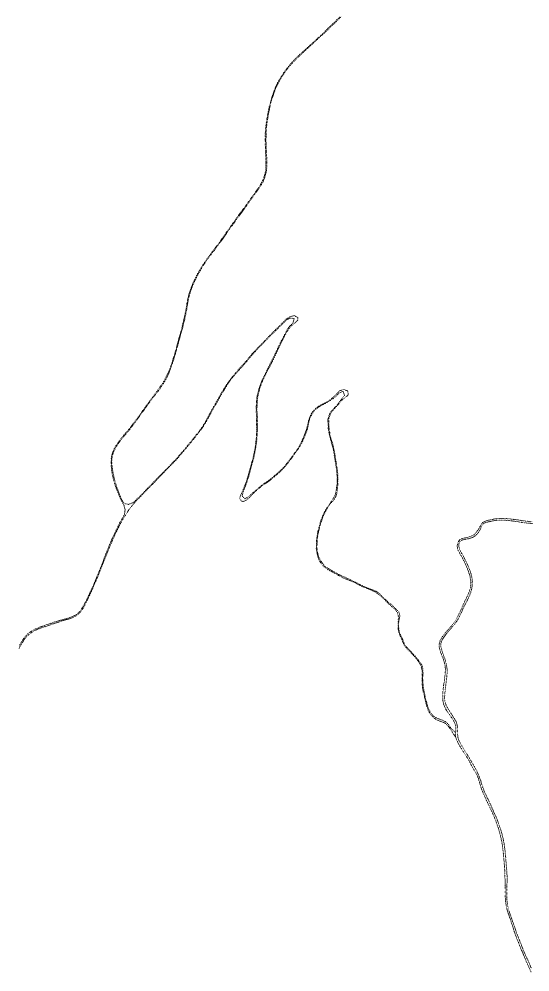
# Model space of a CAD drawing. Extents: x 682410 to 689460, y 7661803 to 7669124.
# Drawn here: x 682410 to 683277, y 7664957 to 7666575 of the extents above; entities that cross this region are included whole.
import ezdxf

# ---------------------------------------------------------------- set-up
doc = ezdxf.new("R2010")
doc.units = 0
doc.header["$MEASUREMENT"] = 0
doc.linetypes.add('DOT', pattern=[0.25, 0, -0.25])
doc.layers.add('02 TOE_Line', color=1, linetype='DOT', lineweight=20)
doc.layers.add('1_Line', color=1, linetype='DOT', lineweight=20)

msp = doc.modelspace()

# ---------------------------------------------------------------- linework, layer by layer
at = {"layer": '02 TOE_Line'}
for points in [[(682409.5, 7665510.4, 4323), (682411.6, 7665514, 4322.5), (682415.3, 7665520.5, 4321.6), (682419.6, 7665526, 4320.9), (682424.6, 7665531.5, 4320.1), (682430.9, 7665536, 4319.4), (682437.7, 7665539.5, 4318.7), (682444.6, 7665542.5, 4317.8), (682451.6, 7665545, 4317.1), (682458.7, 7665547.5, 4316.2), (682465.2, 7665549.5, 4315.4), (682472, 7665552, 4314.7), (682478.9, 7665554, 4314.1), (682486.5, 7665556, 4313.5), (682493.8, 7665558, 4312.8), (682501.2, 7665561, 4312), (682507.8, 7665564.5, 4311.3), (682512.9, 7665569.5, 4310.5), (682517.2, 7665576, 4309.5), (682520.8, 7665582.5, 4308.5), (682524.3, 7665589, 4307.4), (682527.8, 7665596.5, 4306.1), (682531.2, 7665604, 4305.1), (682534.1, 7665610, 4304.3), (682537.6, 7665618, 4303.2), (682540.6, 7665625.5, 4302.3), (682543.9, 7665633.5, 4301.6), (682546.6, 7665640, 4301), (682549.4, 7665647, 4300.5), (682552.1, 7665654, 4300), (682554.8, 7665661.5, 4299.7), (682557.8, 7665669, 4299.4), (682560.8, 7665677, 4299.2), (682564.1, 7665685, 4299.1), (682567.6, 7665693, 4298.9), (682571.2, 7665700, 4298.9), (682574.5, 7665707.5, 4298.9), (682577.8, 7665714, 4298.8), (682580.8, 7665720.5, 4298.8), (682585.1, 7665727.5, 4298.9), (682588.6, 7665734.5, 4299.1), (682589.6, 7665742, 4299.6), (682587.7, 7665749, 4300.1), (682583.9, 7665756.5, 4300.6), (682580.3, 7665764, 4301.1), (682577, 7665772, 4301.8), (682574.4, 7665779, 4302.2), (682571.9, 7665786, 4302.6), (682569.7, 7665794, 4303.1), (682567.9, 7665801.5, 4303.6), (682566.6, 7665810, 4304.2), (682565.8, 7665818, 4305), (682565.7, 7665826.5, 4305.9), (682567, 7665834.5, 4306.8), (682569.7, 7665842.5, 4307.7), (682573.3, 7665849.5, 4308.5), (682577.7, 7665856.5, 4309.3), (682582.6, 7665863, 4310.2), (682587.9, 7665869, 4311), (682593.4, 7665875.5, 4311.7), (682598.6, 7665881.5, 4312.5), (682603.6, 7665888.5, 4313.3), (682608.6, 7665895, 4314.1), (682613.6, 7665902, 4314.8), (682618.6, 7665909, 4315.5), (682623.8, 7665916.5, 4316.2), (682629, 7665923.5, 4316.9), (682634.5, 7665931, 4317.3), (682638.9, 7665936.5, 4317.4), (682643.2, 7665942.5, 4317.5), (682648.6, 7665950, 4317.7), (682653.8, 7665957.5, 4317.8), (682657.3, 7665963.5, 4317.7), (682660.6, 7665970, 4317.7), (682663.7, 7665976.5, 4317.8), (682666.4, 7665983.5, 4318), (682668.8, 7665990.5, 4317.9), (682671.1, 7665998, 4318.1), (682673.4, 7666005, 4318.1), (682675.5, 7666012.5, 4318.3), (682677.5, 7666020, 4318.4), (682679.5, 7666027.5, 4318.5), (682681.6, 7666035, 4318.6), (682683.8, 7666042.5, 4318.8), (682685.9, 7666050.5, 4319.1), (682687.8, 7666058, 4319.5), (682689.5, 7666065.5, 4319.9), (682691.2, 7666073.5, 4320.4), (682692.8, 7666081, 4320.9), (682694, 7666088.5, 4321.3), (682695.2, 7666095.5, 4321.8), (682696.6, 7666102.5, 4322.3), (682698.4, 7666109.5, 4322.7), (682701.4, 7666118, 4323.3), (682704.6, 7666126.5, 4323.7), (682708.6, 7666135, 4324), (682712.9, 7666143, 4324.5), (682716.4, 7666149, 4324.7), (682720.1, 7666155.5, 4325), (682724.1, 7666161.5, 4325.1), (682728.2, 7666167.5, 4325.4), (682732.6, 7666173.5, 4325.6), (682737.2, 7666179.5, 4325.9), (682741.8, 7666185.5, 4326.3), (682746.4, 7666191.5, 4326.7), (682750.9, 7666197.5, 4327.2), (682755.2, 7666204, 4327.7), (682759.7, 7666210, 4328.1), (682764.1, 7666216.5, 4328.5), (682768.5, 7666222.5, 4329), (682772.9, 7666229, 4329.5), (682777.4, 7666235, 4330.1), (682781.9, 7666241.5, 4330.5), (682786.4, 7666247.5, 4331), (682790.9, 7666253.5, 4331.5), (682795.4, 7666260, 4332), (682800, 7666266, 4332.4), (682804.5, 7666272.5, 4332.9), (682809, 7666278.5, 4333.4), (682813.3, 7666284.5, 4333.8), (682817.3, 7666290.5, 4334.1), (682820.9, 7666296.5, 4334.5), (682824.8, 7666305, 4334.8), (682827.5, 7666313.5, 4335.2), (682828.8, 7666322, 4335.5), (682828.8, 7666331, 4335.9), (682828.4, 7666340, 4336.3), (682828.1, 7666349, 4336.7), (682827.8, 7666358, 4337), (682827.6, 7666365.5, 4337.2), (682827.5, 7666372.5, 4337.2), (682827.6, 7666379.5, 4337.3), (682828, 7666387, 4337.4), (682828.7, 7666394, 4337.5), (682829.9, 7666403, 4337.7), (682831.4, 7666412, 4338.2), (682833.2, 7666420.5, 4338.8), (682835.2, 7666429.5, 4339.3), (682837.6, 7666438.5, 4339.7), (682840.4, 7666447, 4340.1), (682842.8, 7666454, 4340.4), (682845.5, 7666460.5, 4340.7), (682848.6, 7666467, 4341.1), (682852, 7666473, 4341.5), (682855.7, 7666479, 4342.1), (682859.6, 7666485, 4342.6), (682863.8, 7666490.5, 4343.2), (682869.5, 7666498, 4344), (682875.6, 7666504.5, 4344.8), (682881.9, 7666511, 4345.7), (682888.4, 7666517, 4346.5), (682894.6, 7666522.5, 4347.4), (682900.7, 7666528, 4348.2), (682906.8, 7666533.5, 4349), (682912.3, 7666538.5, 4349.8), (682917.4, 7666543.5, 4350.6), (682922.7, 7666548, 4351.3), (682927.9, 7666553, 4351.9), (682933.1, 7666558.5, 4352.6), (682938.4, 7666563.5, 4353.4), (682943.8, 7666568.5, 4354.2), (682948.9, 7666573.5, 4355), (682954, 7666578.5, 4355.9)], [(682956.4, 7666579, 4356.2), (682951.1, 7666574, 4355.2), (682945.4, 7666568, 4354.3), (682939.4, 7666562.5, 4353.4), (682934.1, 7666557, 4352.7), (682928.3, 7666551.5, 4351.9), (682922.9, 7666547, 4351.2), (682917.4, 7666541.5, 4350.5), (682911.6, 7666536.5, 4349.6), (682905.8, 7666531, 4348.8), (682899.9, 7666525.5, 4348), (682893.8, 7666520, 4347.1), (682887.8, 7666514.5, 4346.3), (682881.6, 7666508.5, 4345.4), (682875.6, 7666502.5, 4344.6), (682869.7, 7666496, 4343.8), (682864, 7666489, 4343), (682858.7, 7666481.5, 4342.3), (682853.8, 7666474, 4341.6), (682849.2, 7666465.5, 4341), (682846.2, 7666459.5, 4340.6), (682843.6, 7666453, 4340.3), (682841.2, 7666446, 4340), (682838.4, 7666437.5, 4339.6), (682836.2, 7666429, 4339.2), (682834.3, 7666420, 4338.7), (682832.8, 7666411.5, 4338.2), (682831.2, 7666403, 4337.7), (682830.1, 7666394.5, 4337.5), (682829.2, 7666386, 4337.3), (682828.9, 7666377, 4337.2), (682828.8, 7666368, 4337.1), (682829.1, 7666359, 4337), (682829.5, 7666350, 4336.6), (682830.1, 7666341, 4336.3), (682830.4, 7666332.5, 4336), (682830.3, 7666324, 4335.6), (682829.4, 7666316, 4335.2), (682827.4, 7666308, 4334.9), (682824.5, 7666300, 4334.6), (682820.6, 7666293, 4334.3), (682815.7, 7666286, 4333.9), (682810.4, 7666278.5, 4333.4), (682806.3, 7666272.5, 4333), (682802.2, 7666267, 4332.6), (682798.1, 7666261, 4332.1), (682793.8, 7666255.5, 4331.6), (682789.6, 7666249.5, 4331.2), (682785.2, 7666243.5, 4330.7), (682780.9, 7666238, 4330.3), (682776.7, 7666232, 4329.9), (682772.6, 7666226, 4329.3), (682768.4, 7666220.5, 4328.9), (682764.2, 7666214.5, 4328.5), (682760.1, 7666208.5, 4328), (682755.9, 7666202.5, 4327.6), (682751.8, 7666197, 4327.2), (682747.6, 7666191, 4326.8), (682742.1, 7666183.5, 4326.2), (682736.4, 7666176.5, 4325.8), (682730.8, 7666169, 4325.4), (682725.5, 7666161.5, 4325.2), (682720.6, 7666154, 4325), (682716.1, 7666146, 4324.6), (682711.8, 7666138.5, 4324.2), (682707.9, 7666130.5, 4323.8), (682704.4, 7666122.5, 4323.6), (682701.6, 7666115.5, 4323.1), (682699.4, 7666108, 4322.6), (682697.4, 7666101, 4322.2), (682696, 7666093.5, 4321.6), (682694.7, 7666085, 4321.1), (682693.1, 7666076.5, 4320.6), (682691.4, 7666068, 4320.1), (682689.3, 7666059, 4319.5), (682687.5, 7666052, 4319.1), (682685.7, 7666045, 4318.8), (682683.6, 7666038, 4318.7), (682681.8, 7666031.5, 4318.6), (682679.4, 7666022.5, 4318.5), (682676.9, 7666013.5, 4318.3), (682675, 7666007, 4318.1), (682673, 7666000, 4318), (682670.2, 7665991, 4318), (682667.3, 7665982.5, 4318), (682664.2, 7665974.5, 4317.8), (682660.5, 7665966.5, 4317.7), (682656.5, 7665959, 4317.7), (682652.1, 7665952, 4317.7), (682647.5, 7665945.5, 4317.6), (682642.8, 7665939.5, 4317.4), (682638.3, 7665934, 4317.2), (682633.2, 7665927.5, 4317.1), (682628.5, 7665921, 4316.6), (682623.9, 7665914.5, 4316), (682619, 7665907.5, 4315.4), (682614.9, 7665902, 4314.8), (682610.6, 7665896, 4314.2), (682606.4, 7665890, 4313.5), (682601.5, 7665883.5, 4312.7), (682596.6, 7665877, 4312), (682591.6, 7665871, 4311.3), (682586.5, 7665865.5, 4310.6), (682581.7, 7665859.5, 4309.8), (682577.3, 7665853.5, 4309.1), (682573.4, 7665847, 4308.3), (682570.2, 7665840.5, 4307.5), (682567.9, 7665833.5, 4306.7), (682566.9, 7665826, 4305.8), (682567.2, 7665818, 4305), (682568.3, 7665809.5, 4304.2), (682569.6, 7665802, 4303.7), (682571.2, 7665795, 4303.1), (682573.1, 7665788, 4302.8), (682575.7, 7665780, 4302.3), (682578.4, 7665772.5, 4301.8), (682581.1, 7665765.5, 4301.3), (682583.9, 7665758.5, 4300.7), (682588.6, 7665752.5, 4300.2), (682595.6, 7665751, 4299.6), (682603.1, 7665754, 4299.3), (682608.9, 7665759.5, 4299.4), (682614.2, 7665764.5, 4299.6), (682619.9, 7665770, 4299.7), (682625.3, 7665776, 4299.6), (682631.1, 7665781.5, 4299.6), (682636.7, 7665787.5, 4299.4), (682642.4, 7665793.5, 4299), (682648.3, 7665799.5, 4298.4), (682653.2, 7665804.5, 4298), (682658.2, 7665809.5, 4297.6), (682663.3, 7665814.5, 4297.2), (682668.3, 7665820, 4296.9), (682673.4, 7665825, 4296.4), (682678.3, 7665830.5, 4295.9), (682683.3, 7665836.5, 4295.1), (682688.6, 7665842.5, 4294.4), (682693.7, 7665848.5, 4293.7), (682698.9, 7665855, 4293.1), (682704, 7665861, 4292.5), (682708.9, 7665867.5, 4292), (682713.9, 7665873.5, 4291.6), (682718.6, 7665880, 4291.1), (682722.8, 7665886, 4290.7), (682726.7, 7665892.5, 4290.3), (682730.2, 7665899, 4289.9), (682733.4, 7665905, 4289.4), (682737.6, 7665913, 4288.7), (682742.1, 7665920.5, 4288.1), (682746.2, 7665928, 4287.2), (682750.3, 7665935, 4286.7), (682754.2, 7665942.5, 4286), (682758.6, 7665949, 4285.5), (682763.2, 7665956, 4285), (682768.1, 7665962.5, 4284.4), (682773.2, 7665969.5, 4283.8), (682778.6, 7665976, 4283.2), (682784.2, 7665982.5, 4282.4), (682790, 7665988.5, 4281.7), (682795.6, 7665995, 4281.2), (682801, 7666001.5, 4280.6), (682805.6, 7666007, 4280.2), (682810.4, 7666012, 4279.6), (682816, 7666018, 4278.8), (682821.3, 7666023.5, 4278.2), (682826.9, 7666029, 4277.8), (682831.9, 7666034.5, 4277.4), (682837.1, 7666040, 4277), (682842.1, 7666045, 4276.7), (682847.6, 7666050, 4276.5), (682853.1, 7666055.5, 4276.1), (682858.1, 7666060.5, 4275.6), (682863.6, 7666066, 4275.2), (682870.2, 7666070, 4274.7), (682877.1, 7666071.5, 4274.2), (682883.2, 7666068, 4273.6), (682883.1, 7666064, 4273.3), (682877.6, 7666059, 4272.9), (682872.3, 7666054.5, 4272.3), (682867.6, 7666049, 4271.7), (682863.5, 7666042.5, 4271), (682859.8, 7666036, 4270.4), (682856.6, 7666029.5, 4269.8), (682853.2, 7666022.5, 4269.2), (682850.2, 7666016, 4268.7), (682847.3, 7666009.5, 4268.1), (682843.7, 7666002, 4267.6), (682840.4, 7665995.5, 4267.1), (682837, 7665988.5, 4266.4), (682833.3, 7665981.5, 4265.7), (682829.8, 7665975, 4264.8), (682826.3, 7665968, 4264.1), (682823.2, 7665961, 4263.4), (682820.3, 7665954, 4262.7), (682818, 7665947, 4262), (682816.1, 7665940, 4261.4), (682814.8, 7665932.5, 4260.7), (682814, 7665925, 4259.7), (682813.6, 7665917.5, 4258.8), (682813.5, 7665910, 4258.2), (682814.1, 7665902, 4257.4), (682814.4, 7665895, 4256.8), (682814.4, 7665887.5, 4256.1), (682814.4, 7665880, 4255.2), (682814.1, 7665872.5, 4254.5), (682813.5, 7665865, 4253.7), (682813, 7665858, 4252.8), (682812, 7665851, 4252), (682810.7, 7665843.5, 4251.1), (682809.2, 7665836, 4250.1), (682807.8, 7665829, 4249), (682805.7, 7665821.5, 4248), (682803.8, 7665815, 4247), (682801.8, 7665807.5, 4245.8), (682800, 7665800, 4244.8), (682797.9, 7665793.5, 4244), (682795.3, 7665786, 4243.2), (682792.8, 7665779, 4242.5), (682790.1, 7665772.5, 4241.4), (682788.2, 7665765.5, 4240.3), (682793.2, 7665760.5, 4238.3), (682799.3, 7665764.5, 4237.1), (682804.6, 7665769, 4236), (682810.5, 7665774, 4234.8), (682816.4, 7665779, 4233.7), (682822.2, 7665784, 4232.7), (682828.1, 7665788, 4232), (682834, 7665792, 4231.4), (682839.5, 7665796.5, 4230.7), (682844.9, 7665801, 4230.1), (682850.1, 7665805.5, 4229.6), (682855.4, 7665810.5, 4228.8), (682860.6, 7665816, 4228.3), (682865.3, 7665822, 4227.6), (682869.6, 7665827.5, 4227), (682873.8, 7665833.5, 4226.3), (682878.3, 7665839.5, 4225.5), (682882.6, 7665845, 4224.8), (682886.4, 7665851.5, 4224.1), (682889.6, 7665858, 4223.3), (682892.3, 7665864.5, 4222.5), (682895.1, 7665871.5, 4221.8), (682897.7, 7665878.5, 4221.1), (682899.6, 7665885.5, 4220.2), (682901, 7665893, 4219.4), (682903.3, 7665900, 4219.1), (682906.6, 7665906.5, 4218.8), (682911, 7665912, 4218.7), (682917, 7665917, 4218.5), (682923.5, 7665920.5, 4218.3), (682930.4, 7665924, 4218), (682936.8, 7665928, 4217.5), (682943, 7665933, 4216.9), (682948.6, 7665938.5, 4216.4), (682953.9, 7665944, 4215.4), (682960.9, 7665946, 4214.8), (682967.9, 7665943.5, 4214.5), (682968.4, 7665936.5, 4213.5), (682962.6, 7665932, 4212.7), (682956.9, 7665927.5, 4212.1), (682952.3, 7665921.5, 4211.4), (682947.5, 7665916, 4210.4), (682942.8, 7665910.5, 4209.3), (682938.4, 7665905, 4208.6), (682935.9, 7665898, 4207.6), (682935.3, 7665891, 4206.6), (682935.4, 7665883.5, 4205.6), (682936.7, 7665876.5, 4204.9), (682937.4, 7665869.5, 4204.3), (682939.4, 7665862.5, 4203.9), (682941.8, 7665855, 4203.4), (682943.4, 7665847.5, 4202.9), (682945.1, 7665840, 4202.2), (682946.2, 7665833, 4201.5), (682947.6, 7665825, 4200.7), (682949.1, 7665817, 4199.8), (682950.1, 7665809, 4199), (682950.8, 7665801, 4198.2), (682950.9, 7665793.5, 4197.7), (682950.8, 7665786, 4196.9), (682950.3, 7665778.5, 4196.2), (682949.4, 7665771.5, 4195.2), (682947.5, 7665764.5, 4194.4), (682943.8, 7665758, 4193.7), (682938.9, 7665753, 4193.2), (682934.2, 7665746.5, 4192.5), (682930.6, 7665740.5, 4191.6), (682927.1, 7665733.5, 4190.6), (682924.4, 7665727, 4189.7), (682922.2, 7665720, 4188.8), (682920.2, 7665713.5, 4187.9), (682918.5, 7665706.5, 4187), (682917.1, 7665699.5, 4186.3), (682916, 7665692.5, 4185.7), (682915.6, 7665685.5, 4185.1), (682915.3, 7665678, 4184.2), (682916, 7665671, 4183.2), (682917.8, 7665663.5, 4182), (682920.6, 7665657, 4180.5), (682924.7, 7665651, 4179.4), (682929, 7665645.5, 4178.8), (682935.2, 7665642, 4178.2), (682941.8, 7665638, 4177.7), (682948.2, 7665634.5, 4177.1), (682954.4, 7665631, 4176.8), (682961.4, 7665628, 4176.5), (682968.2, 7665625, 4176.1), (682975.2, 7665621.5, 4175.6), (682982, 7665618, 4175.2), (682988.3, 7665615, 4174.7), (682994.6, 7665612, 4174.2), (683001.3, 7665609, 4173.6), (683008.1, 7665606.5, 4173.1), (683014.7, 7665604, 4172.7), (683020.9, 7665600, 4172.2), (683026.6, 7665594.5, 4171.8), (683031.8, 7665589.5, 4171.5), (683037.8, 7665584, 4171.2), (683043.3, 7665579.5, 4171), (683048.8, 7665574, 4170.8), (683054, 7665569, 4170.6), (683056.4, 7665561.5, 4170.3), (683054.8, 7665554.5, 4169.8), (683053.8, 7665547.5, 4169.2), (683054.2, 7665540.5, 4168.4), (683055.5, 7665533, 4167.4), (683058.6, 7665527, 4166.3), (683061.6, 7665520.5, 4165.3), (683063.8, 7665513.5, 4164.3), (683068.4, 7665508, 4163.6), (683073.4, 7665503, 4163), (683078.8, 7665497, 4162.8), (683083.7, 7665491.5, 4163), (683088.9, 7665485, 4163.4), (683093, 7665479, 4163.8), (683095.3, 7665472, 4163.7), (683095.5, 7665464.5, 4163.8), (683095.3, 7665456.5, 4163.7), (683095.4, 7665448.5, 4163.4), (683095.9, 7665441, 4163), (683097.3, 7665433, 4162.7), (683099.1, 7665425, 4162.5), (683101, 7665417.5, 4162.2), (683102.7, 7665410, 4161.8), (683105.2, 7665403, 4161.3), (683108.9, 7665396.5, 4160.9), (683114.1, 7665391, 4160.6), (683120.4, 7665387.5, 4160.1), (683127.3, 7665385, 4159.6), (683134, 7665382, 4159.1), (683139.2, 7665377, 4158.7), (683142.9, 7665371, 4158.2), (683147.9, 7665366, 4157.5), (683150.9, 7665363.3, 4157.1)], [(683278.9, 7664957.2, 4153.3), (683276.1, 7664963.6, 4153.5), (683273.1, 7664970, 4153.7), (683270.3, 7664976.4, 4153.9), (683267.7, 7664982.8, 4154.1), (683265, 7664989, 4154.3), (683262.4, 7664995.2, 4154.4), (683259.9, 7665001.3, 4154.6), (683257.4, 7665007.4, 4154.8), (683255, 7665013.4, 4155), (683252.7, 7665019.6, 4155.2), (683250.5, 7665025.7, 4155.5), (683248.5, 7665032, 4155.7), (683246.5, 7665038.3, 4155.9), (683244.4, 7665044.6, 4156.2), (683242.2, 7665050.8, 4156.4), (683240.1, 7665056.9, 4156.6), (683238.2, 7665063.1, 4156.9), (683236.8, 7665069.6, 4157.2), (683235.8, 7665076.3, 4157.5), (683235.2, 7665083, 4157.9), (683234.9, 7665089.8, 4158.2), (683234.8, 7665096.4, 4158.3), (683234.8, 7665103.1, 4158.5), (683234.8, 7665109.6, 4158.8), (683234.7, 7665116.2, 4159), (683234.6, 7665122.6, 4159), (683234.3, 7665128.9, 4159.1), (683233.9, 7665135.2, 4159.2), (683233.4, 7665141.4, 4159.4), (683232.9, 7665147.6, 4159.4), (683232.3, 7665153.8, 4159.4), (683231.7, 7665160, 4159.4), (683231.1, 7665166.1, 4159.3), (683230.3, 7665172.3, 4159.1), (683229.2, 7665178.5, 4159), (683227.9, 7665184.6, 4158.8), (683226.4, 7665190.7, 4158.7), (683224.7, 7665196.7, 4158.7), (683223, 7665202.6, 4158.6), (683221, 7665208.4, 4158.6), (683218.4, 7665215.4, 4158.6), (683215.7, 7665221.9, 4158.7), (683213, 7665228.3, 4158.7), (683210, 7665234.4, 4158.5), (683207, 7665240.7, 4158.4), (683203.9, 7665247.2, 4158.3), (683200.9, 7665253.6, 4158.1), (683197.9, 7665260.2, 4158.1), (683195.2, 7665266.8, 4157.9), (683193, 7665273.4, 4157.9), (683191.1, 7665279.9, 4158), (683189.4, 7665286.2, 4158.1), (683187, 7665292.2, 4158), (683183.7, 7665297.6, 4157.9), (683180.3, 7665303.3, 4157.9), (683177, 7665309.3, 4157.8), (683173.8, 7665315.6, 4157.8), (683170.1, 7665321.5, 4157.6), (683166.3, 7665327.3, 4157.4), (683162.5, 7665333.2, 4157.2), (683159, 7665339, 4157), (683155.7, 7665344.7, 4157), (683152.9, 7665350.2, 4157.1), (683150.8, 7665356.5, 4157.2), (683150.9, 7665363.3, 4157.1), (683151.4, 7665369.9, 4156.7), (683150.5, 7665376.5, 4156.5), (683147.9, 7665382.9, 4156.3), (683144.6, 7665388, 4156.1), (683141, 7665393.3, 4155.7), (683137.2, 7665398.6, 4155.1), (683133.6, 7665404.2, 4154.8), (683131, 7665410.4, 4154.8), (683129.4, 7665416.7, 4154.6), (683128.9, 7665423.3, 4154.5), (683129.1, 7665430.1, 4154.3), (683129.7, 7665436.9, 4154.2), (683130.5, 7665443.7, 4153.9), (683131.6, 7665450.6, 4153.8), (683132.4, 7665457.4, 4153.6), (683133.3, 7665463.9, 4153.6), (683133.5, 7665471, 4153.5), (683132.9, 7665477.3, 4153.4), (683131.5, 7665483.7, 4153.1), (683129.5, 7665489.4, 4152.6), (683127.2, 7665495.2, 4152), (683124.9, 7665501.2, 4151.5), (683123.2, 7665507.4, 4151.2), (683123, 7665513.9, 4150.8), (683124.5, 7665519.7, 4150.6), (683127.8, 7665525.5, 4150.2), (683131.9, 7665531.1, 4149.9), (683136.5, 7665536.5, 4149.5), (683140.5, 7665541, 4149.2), (683144.5, 7665545.6, 4149), (683148.3, 7665550.5, 4148.8), (683151.6, 7665555.6, 4148.6), (683154.9, 7665561.9, 4148.3), (683158, 7665568.2, 4147.9), (683161, 7665574.2, 4147.6), (683163.6, 7665580.1, 4147.3), (683166, 7665585.7, 4146.9), (683168.7, 7665591.1, 4146.3), (683171.4, 7665596.8, 4145.7), (683174, 7665602.9, 4145.2), (683175.8, 7665608.9, 4144.6), (683176.7, 7665615.3, 4143.9), (683176.4, 7665621.8, 4143.1), (683175.4, 7665627.9, 4142.3), (683173.8, 7665633.8, 4141.5), (683171.6, 7665640, 4140.9), (683169, 7665646.1, 4140.2), (683166.6, 7665651.6, 4139.4), (683163.9, 7665657.2, 4138.7), (683161, 7665662.7, 4138.1), (683157.6, 7665668.4, 4137.4), (683154.7, 7665673.7, 4136.9), (683153.4, 7665680.1, 4136.4), (683154.7, 7665686.5, 4136.3), (683158.2, 7665691.5, 4135.9), (683164, 7665693.4, 4135.3), (683170.2, 7665694.8, 4134.5), (683176.8, 7665696.7, 4133.7), (683182.1, 7665699.5, 4133.1), (683186.9, 7665704.6, 4132.9), (683190.4, 7665710, 4132.7), (683193.4, 7665715.9, 4132.3), (683197.2, 7665720.6, 4132.4), (683203, 7665723.1, 4131.7), (683209, 7665724.7, 4131.1), (683215.6, 7665726.1, 4130.7), (683222.1, 7665726.9, 4130.3), (683228.7, 7665727.2, 4129.9), (683235.5, 7665727, 4129.5), (683242.3, 7665726.4, 4129.1), (683249, 7665725.6, 4128.6), (683255.6, 7665724.8, 4128.1), (683262.1, 7665723.8, 4127.5), (683268.4, 7665722.9, 4127.1), (683274.8, 7665722.1, 4126.6), (683280.9, 7665721.3, 4126.1)], [(683279.4, 7664963.7, 4153.6), (683277, 7664969.3, 4153.7), (683274.5, 7664974.9, 4153.9), (683271.8, 7664980.5, 4154), (683269.2, 7664986.2, 4154.2), (683266.7, 7664992.1, 4154.4), (683264.3, 7664998, 4154.5), (683262, 7665004.1, 4154.7), (683259.6, 7665010.2, 4154.9), (683257.1, 7665016.4, 4155.1), (683254.7, 7665022.6, 4155.4), (683252.5, 7665028.9, 4155.5), (683250.4, 7665035.2, 4155.8), (683248.2, 7665041.4, 4156.1), (683246.1, 7665047.5, 4156.3), (683243.9, 7665053.5, 4156.6), (683241.9, 7665059.3, 4156.8), (683240, 7665066.6, 4157), (683238.6, 7665073.9, 4157.4), (683237.9, 7665079.9, 4157.7), (683237.7, 7665086, 4158.1), (683237.7, 7665092.3, 4158.3), (683237.9, 7665098.8, 4158.5), (683238, 7665105.4, 4158.7), (683238.3, 7665112, 4158.9), (683238.3, 7665118.7, 4159.1), (683237.9, 7665125.3, 4159.2), (683237.5, 7665132.1, 4159.3), (683236.8, 7665139, 4159.5), (683236.3, 7665145.9, 4159.5), (683235.8, 7665152.9, 4159.5), (683235.1, 7665159.7, 4159.5), (683234.4, 7665166.6, 4159.4), (683233.4, 7665173.4, 4159.2), (683232.3, 7665180.2, 4159.1), (683230.7, 7665187, 4158.9), (683228.9, 7665193.8, 4158.8), (683226.7, 7665200.7, 4158.8), (683224.4, 7665207.6, 4158.7), (683221.9, 7665214.6, 4158.8), (683219.2, 7665221.4, 4158.8), (683216.2, 7665227.5, 4158.8), (683213.6, 7665233.4, 4158.6), (683211.1, 7665239.3, 4158.6), (683208.4, 7665245.2, 4158.4), (683205.4, 7665251.3, 4158.3), (683202.4, 7665257.5, 4158.2), (683199.6, 7665263.8, 4158.1), (683197.1, 7665270.1, 4157.9), (683195.1, 7665276.5, 4157.9), (683193.1, 7665283, 4158), (683190.7, 7665289.5, 4158.1), (683187.9, 7665295.8, 4158), (683184.8, 7665302, 4158), (683181.3, 7665308.1, 4158), (683177.7, 7665314.3, 4157.9), (683174.1, 7665320.5, 4157.8), (683170.3, 7665326.6, 4157.5), (683166.7, 7665332.3, 4157.3), (683163.3, 7665337.7, 4157.1), (683159.7, 7665343.9, 4157), (683156.8, 7665349.7, 4157.1), (683154.8, 7665355.5, 4157.2), (683154, 7665362.6, 4157), (683154.3, 7665369.4, 4156.8), (683153.5, 7665376.4, 4156.6), (683151.7, 7665382.4, 4156.4), (683148.4, 7665387.6, 4156.3), (683145.1, 7665393, 4155.9), (683141.3, 7665398.8, 4155.4), (683137.6, 7665404.9, 4154.9), (683134.3, 7665410.8, 4154.7), (683132.5, 7665416.9, 4154.6), (683132, 7665423.3, 4154.5), (683132.6, 7665430.1, 4154.3), (683133.4, 7665437.1, 4154.1), (683134.1, 7665444.3, 4154), (683135.1, 7665451.6, 4153.8), (683135.9, 7665459, 4153.7), (683136.4, 7665465, 4153.6), (683136.4, 7665471.1, 4153.6), (683135.2, 7665478.4, 4153.4), (683133.8, 7665485, 4153.1), (683131.8, 7665491, 4152.6), (683129.6, 7665496.9, 4152), (683127.6, 7665502.7, 4151.4), (683125.9, 7665508.8, 4151), (683125.9, 7665515.7, 4150.6), (683128.6, 7665522.1, 4150.4), (683132.2, 7665527.2, 4150.1), (683136, 7665532.5, 4149.8), (683140.6, 7665537.6, 4149.4), (683145.2, 7665542.8, 4149.2), (683149.6, 7665548.1, 4148.9), (683153.5, 7665553.7, 4148.6), (683156.6, 7665559, 4148.3), (683159.2, 7665564.6, 4148.1), (683162, 7665570.3, 4147.7), (683164.4, 7665576.1, 4147.5), (683167.4, 7665581.7, 4147), (683170.6, 7665587.6, 4146.5), (683173.4, 7665593.9, 4146), (683176, 7665600.3, 4145.5), (683178, 7665606.7, 4144.9), (683179.1, 7665613.5, 4144.2), (683179.3, 7665620.4, 4143.3), (683178.4, 7665627.7, 4142.5), (683176.9, 7665633.6, 4141.7), (683174.9, 7665639.4, 4141), (683172.6, 7665645.1, 4140.4), (683169.7, 7665651.8, 4139.6), (683166.7, 7665657.8, 4138.9), (683163.5, 7665664, 4138.2), (683160.4, 7665669.1, 4137.6), (683157.4, 7665674.6, 4136.8), (683156.1, 7665680.5, 4136.2), (683156.8, 7665686.8, 4136.1), (683161.6, 7665690.4, 4135.5), (683167.9, 7665691.8, 4134.7), (683173.8, 7665692.9, 4134), (683179.6, 7665694.7, 4133.4), (683185.2, 7665698.3, 4133), (683189.7, 7665703.3, 4132.8), (683192.8, 7665708.9, 4132.6), (683195, 7665714.5, 4132.4), (683199, 7665719.2, 4132.2), (683205, 7665721, 4131.6), (683211.3, 7665722.4, 4131), (683217.3, 7665723.5, 4130.6), (683223.4, 7665724.4, 4130.3), (683229.9, 7665724.4, 4129.8), (683236.6, 7665723.9, 4129.4), (683243.5, 7665723.3, 4128.9), (683250.5, 7665722.5, 4128.4), (683256.5, 7665721.6, 4128), (683262.6, 7665720.6, 4127.5), (683268.9, 7665719.7, 4127.1), (683275.2, 7665719, 4126.6), (683281.7, 7665718.4, 4126.1)]]:
    msp.add_polyline3d(points, dxfattribs=at)
at = {"layer": '1_Line'}
msp.add_polyline3d([(682409.5, 7665506.6, 4323.5), (682411.4, 7665510, 4323), (682415.4, 7665517, 4322), (682419.3, 7665523, 4321.2), (682423.9, 7665528, 4320.4), (682429.4, 7665532.5, 4319.7), (682435.6, 7665536.5, 4319), (682442, 7665539.5, 4318.3), (682448.8, 7665542, 4317.4), (682455.5, 7665544, 4316.7), (682462.8, 7665546.5, 4315.7), (682469.4, 7665549, 4315), (682476.4, 7665551, 4314.4), (682483.6, 7665553.5, 4313.8), (682490.8, 7665555.5, 4313.2), (682497.8, 7665557.5, 4312.5), (682504.3, 7665560.5, 4311.8), (682510.1, 7665564.5, 4311.1), (682515, 7665569.5, 4310.4), (682518.8, 7665575.5, 4309.5), (682522.4, 7665582.5, 4308.4), (682525.7, 7665589, 4307.3), (682529.1, 7665596.5, 4306.1), (682532.1, 7665603, 4305.2), (682535.2, 7665610, 4304.3), (682538.4, 7665617.5, 4303.3), (682542.1, 7665625.5, 4302.3), (682544.9, 7665632.5, 4301.6), (682547.7, 7665640, 4301), (682550.6, 7665647, 4300.4), (682553.6, 7665655, 4300), (682556.6, 7665662.5, 4299.6), (682559.7, 7665670, 4299.3), (682562.8, 7665677.5, 4299.1), (682565.8, 7665684.5, 4299), (682568.8, 7665691.5, 4298.9), (682572.1, 7665699, 4298.9), (682575.2, 7665705.5, 4298.8), (682578.4, 7665712, 4298.8), (682582.8, 7665720.5, 4298.8), (682587.2, 7665728, 4298.8), (682591.7, 7665735, 4299), (682596.1, 7665742, 4299.3), (682600.7, 7665748, 4299.3), (682605.8, 7665754, 4299.2), (682611.1, 7665759.5, 4299.4), (682616.3, 7665765, 4299.6), (682621.6, 7665770.5, 4299.7), (682627.1, 7665776, 4299.5), (682632.9, 7665782, 4299.5), (682638.5, 7665787.5, 4299.3), (682644.2, 7665793.5, 4298.9), (682650, 7665799.5, 4298.4), (682656.2, 7665806, 4297.8), (682661.1, 7665811, 4297.3), (682666, 7665816, 4297), (682672.5, 7665822.5, 4296.5), (682678.6, 7665829, 4295.9), (682684.4, 7665836, 4295.1), (682690.3, 7665843, 4294.3), (682696.1, 7665849.5, 4293.5), (682701.7, 7665856.5, 4292.8), (682707.2, 7665863.5, 4292.3), (682712.7, 7665870, 4291.7), (682717.8, 7665877, 4291.2), (682722.4, 7665883.5, 4290.8), (682726.6, 7665890.5, 4290.3), (682730.6, 7665897, 4289.8), (682734.1, 7665904, 4289.4), (682737.6, 7665910.5, 4288.8), (682741.4, 7665917, 4288.3), (682745, 7665923, 4287.6), (682748.6, 7665929.5, 4287), (682752.1, 7665936, 4286.4), (682755.6, 7665942, 4285.9), (682760.1, 7665949, 4285.4), (682764.4, 7665956.5, 4284.9), (682769, 7665963, 4284.3), (682774.2, 7665969, 4283.7), (682779.5, 7665975, 4283.1), (682784.8, 7665981, 4282.4), (682790.1, 7665987, 4281.7), (682795.1, 7665992.5, 4281.2), (682799.9, 7665998.5, 4280.8), (682804.7, 7666004, 4280.3), (682809.2, 7666009, 4279.8), (682814.9, 7666015.5, 4279), (682819.9, 7666020.5, 4278.4), (682824.8, 7666025.5, 4278.1), (682829.8, 7666030.5, 4277.6), (682835.2, 7666036, 4277.2), (682840.7, 7666041.5, 4276.8), (682845.8, 7666046.5, 4276.6), (682851.4, 7666052, 4276.2), (682856.8, 7666057.5, 4275.8), (682862.7, 7666063, 4275.3), (682869.1, 7666067.5, 4274.8), (682876.6, 7666066.5, 4273.6), (682874.9, 7666059.5, 4272.8), (682869.8, 7666054.5, 4272.2), (682865.7, 7666049, 4271.5), (682862.1, 7666042, 4271), (682858.5, 7666035.5, 4270.4), (682854.9, 7666028.5, 4269.7), (682851.6, 7666022.5, 4269.1), (682848.6, 7666015.5, 4268.6), (682845.4, 7666008.5, 4268.1), (682841.9, 7666001.5, 4267.5), (682838.6, 7665995, 4267), (682835.1, 7665988, 4266.4), (682831.6, 7665981, 4265.6), (682828.6, 7665974.5, 4264.9), (682825.2, 7665968, 4264.2), (682821.9, 7665961, 4263.4), (682819.2, 7665954.5, 4262.7), (682816.8, 7665947, 4262), (682814.9, 7665940, 4261.4), (682813.3, 7665933, 4260.8), (682812.8, 7665925.5, 4259.9), (682812.4, 7665918, 4259), (682812.2, 7665910.5, 4258.2), (682812.6, 7665903, 4257.5), (682812.8, 7665895.5, 4256.9), (682812.9, 7665888, 4256.2), (682812.9, 7665880.5, 4255.4), (682812.8, 7665873, 4254.6), (682812.7, 7665866, 4253.8), (682811.8, 7665859, 4253), (682811, 7665852, 4252.1), (682810, 7665844.5, 4251.2), (682808.4, 7665837, 4250.2), (682806.7, 7665830, 4249.2), (682805, 7665823, 4248.2), (682803, 7665816, 4247.2), (682800.9, 7665808.5, 4246), (682799, 7665801.5, 4244.9), (682797.1, 7665794.5, 4244.2), (682794.6, 7665787.5, 4243.4), (682792, 7665780.5, 4242.7), (682789.1, 7665774, 4241.8), (682786.3, 7665767.5, 4240.9), (682783.8, 7665760.5, 4240.2), (682788.8, 7665755.5, 4238.9), (682795.4, 7665758, 4237.9), (682800.8, 7665763, 4236.9), (682805.7, 7665768, 4235.9), (682810.8, 7665773, 4234.8), (682816.7, 7665778, 4233.8), (682823, 7665783, 4232.8), (682828.8, 7665787, 4231.9), (682835.1, 7665791.5, 4231.2), (682840.8, 7665796, 4230.4), (682846.3, 7665800.5, 4230), (682851.7, 7665805.5, 4229.5), (682856.9, 7665810.5, 4228.9), (682862.1, 7665816, 4228.3), (682866.3, 7665821.5, 4227.7), (682870.8, 7665827.5, 4226.9), (682874.9, 7665833, 4226.2), (682879.2, 7665839, 4225.6), (682883.8, 7665845, 4224.8), (682887.5, 7665851.5, 4224), (682890.9, 7665858, 4223.3), (682893.7, 7665864.5, 4222.5), (682896.2, 7665871, 4221.8), (682898.8, 7665878, 4221.1), (682900.8, 7665885.5, 4220.1), (682901.9, 7665892.5, 4219.5), (682904.3, 7665899.5, 4219), (682907.8, 7665905.5, 4218.7), (682912.2, 7665911.5, 4218.6), (682917.8, 7665916, 4218.5), (682924, 7665919.5, 4218.3), (682930.5, 7665923, 4218.1), (682936.7, 7665926.5, 4217.7), (682942.6, 7665930.5, 4217.1), (682948.3, 7665935, 4216.5), (682953.4, 7665940.5, 4215.7), (682960.1, 7665943, 4214.6), (682962.1, 7665936, 4213.2), (682957.8, 7665930.5, 4212.4), (682953.2, 7665925, 4211.8), (682948.6, 7665919, 4210.8), (682943.8, 7665913.5, 4209.9), (682938.9, 7665908.5, 4209.1), (682935.4, 7665902, 4208.1), (682933.9, 7665895, 4207.2), (682934.2, 7665887.5, 4206.2), (682934.6, 7665880, 4205.2), (682935.8, 7665873, 4204.6), (682937.1, 7665866, 4204.1), (682939.2, 7665859, 4203.6), (682941.2, 7665852, 4203.2), (682943, 7665845, 4202.7), (682944.4, 7665837.5, 4202), (682945.5, 7665830, 4201.2), (682946.9, 7665822, 4200.4), (682948.1, 7665814, 4199.5), (682949, 7665807, 4198.7), (682949.5, 7665800, 4198.1), (682949.6, 7665792, 4197.5), (682949.4, 7665784.5, 4196.8), (682948.4, 7665776.5, 4195.9), (682946.9, 7665769, 4194.8), (682943.9, 7665762.5, 4194.1), (682940.1, 7665756.5, 4193.5), (682935.8, 7665750.5, 4192.9), (682931.9, 7665744.5, 4192.2), (682928.3, 7665738.5, 4191.3), (682925.1, 7665731.5, 4190.3), (682922.4, 7665725, 4189.4), (682920.3, 7665718.5, 4188.5), (682918.5, 7665711.5, 4187.7), (682916.9, 7665704.5, 4186.8), (682915.6, 7665697, 4186.1), (682914.6, 7665690, 4185.4), (682914.4, 7665682.5, 4184.8), (682914.3, 7665675.5, 4183.8), (682915.3, 7665668.5, 4182.8), (682917.1, 7665661.5, 4181.7), (682919.6, 7665655, 4180.5), (682923.6, 7665649, 4179.3), (682928.6, 7665644, 4178.7), (682934.4, 7665640, 4178), (682941.1, 7665636.5, 4177.6), (682947.8, 7665633, 4177.1), (682954.2, 7665629, 4176.8), (682960.6, 7665626, 4176.4), (682967.7, 7665623, 4176.1), (682974.3, 7665620.5, 4175.6), (682980.9, 7665617.5, 4175.2), (682987.2, 7665614, 4174.8), (682993.6, 7665611, 4174.4), (683000.6, 7665608.5, 4173.7), (683007.4, 7665605.5, 4173.1), (683013.8, 7665602.5, 4172.6), (683020.1, 7665598, 4172.1), (683026, 7665593.5, 4171.7), (683031.6, 7665588, 4171.5), (683036.9, 7665582.5, 4171.2), (683042.2, 7665577.5, 4171), (683048.4, 7665572.5, 4170.8), (683052.4, 7665566.5, 4170.5), (683053.9, 7665559.5, 4170.2), (683053.3, 7665552.5, 4169.6), (683053.1, 7665545, 4168.9), (683053.5, 7665538, 4168.1), (683055.2, 7665530.5, 4167.1), (683058.5, 7665524, 4166), (683061.2, 7665517.5, 4164.9), (683063.9, 7665511, 4164.3), (683068.7, 7665505.5, 4163.6), (683073.9, 7665500.5, 4163.1), (683078.9, 7665495, 4163), (683084.1, 7665489, 4163), (683088.8, 7665483, 4163.5), (683092.4, 7665476, 4163.8), (683093.9, 7665469, 4163.8), (683094, 7665461.5, 4163.8), (683093.9, 7665453, 4163.6), (683094.1, 7665445.5, 4163.3), (683094.9, 7665438, 4162.9), (683096.3, 7665431, 4162.6), (683098.2, 7665423.5, 4162.5), (683100.1, 7665415.5, 4162.2), (683102.1, 7665408, 4161.7), (683104.4, 7665401, 4161.3), (683108.3, 7665394.5, 4160.9), (683113.6, 7665389, 4160.6), (683119.4, 7665384.5, 4160.3), (683126.1, 7665382.5, 4159.7), (683133.1, 7665379.5, 4159.1), (683138.3, 7665374.5, 4158.7), (683142.8, 7665368.5, 4158.1), (683146.6, 7665362, 4157.5), (683150.8, 7665356.5, 4157.2)], dxfattribs=at)

doc.saveas('drawing.dxf')
